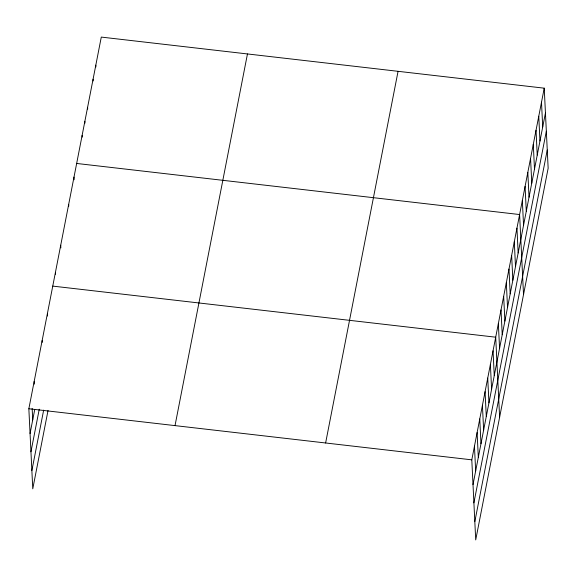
<?xml version="1.0" encoding="UTF-8"?>
<svg xmlns="http://www.w3.org/2000/svg" width="577" height="577" viewBox="0 0 577 577"><rect width="100%" height="100%" fill="white"/><g stroke="black" fill="none" stroke-linecap="round" stroke-linejoin="round"><path stroke-width="0.87" d="M48.035 410.471L32.766 488.827L28.85 408.761L101.285 37.087L544.234 88.173L548.15 168.239L475.715 539.913L471.798 459.84L544.234 88.173M30.062 433.529L34.707 409.684M30.956 451.777L39.258 409.194M31.872 470.58L43.657 410.11M175.026 425.617L247.461 53.942M325.623 442.985L398.065 71.317M473.01 484.615L545.445 112.948M473.897 502.863L546.34 131.195M474.821 521.666L547.256 149.991M76.662 163.457L519.603 214.543L523.519 294.609M52.752 286.105L495.701 337.192L499.617 417.265M28.85 408.761L471.798 459.84M541.5 102.216L542.712 126.983M538.759 116.251L539.971 141.026M536.026 130.294L537.237 155.069M533.285 144.337L534.497 169.111M530.552 158.379L531.763 183.147M527.818 172.415L529.03 197.19M525.077 186.458L526.289 211.232M522.344 200.5L523.555 225.275M516.949 228.167L518.16 252.942M514.295 241.799L515.506 266.567M511.64 255.423L512.852 280.198M508.979 269.055L510.191 293.823M506.325 282.68L507.536 307.454M503.671 296.311L504.882 321.079M501.016 309.936L502.228 334.71M498.355 323.56L499.567 348.335M493.046 350.816L494.258 375.591M490.385 364.448L491.597 389.223M487.731 378.072L488.943 402.847M485.077 391.704L486.288 416.479M482.422 405.328L483.634 430.103M479.761 418.96L480.973 443.735M477.107 432.584L478.319 457.359M474.453 446.216L475.664 470.991M95.811 65.165L95.897 66.939M93.077 79.208L93.164 80.982M87.603 107.293L87.69 109.06M84.869 121.329L84.956 123.103M82.129 135.371L82.215 137.146M74 177.081L74.13 179.735M68.692 204.337L68.778 206.112M60.722 245.225L60.852 247.879M55.414 272.481L55.5 274.248M47.444 313.361L47.574 316.016M42.128 340.618L42.215 342.385M34.166 381.505L34.295 384.159M32.153 408.401L32.716 419.905"/></g></svg>
